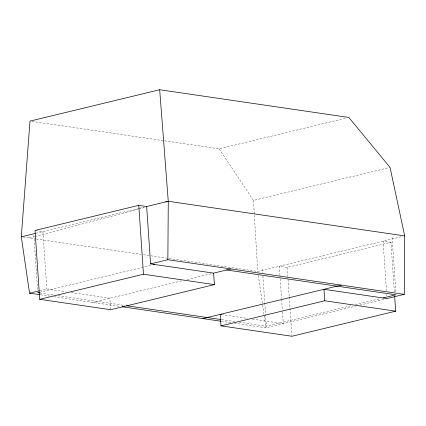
<?xml version="1.0" encoding="UTF-8"?>
<svg xmlns="http://www.w3.org/2000/svg" width="426" height="426" viewBox="0 0 426 426"><rect width="100%" height="100%" fill="white"/><g stroke="black" fill="none" stroke-linecap="round" stroke-linejoin="round"><path stroke-width="0.32" stroke-dasharray="2.13 1.6" d="M29.181 237.985L34.309 236.632M34.948 236.462L138.146 209.225M138.785 209.054L145.836 207.196M164.633 140.83L219.145 148.818L346.242 118.071M35.922 233.294L138.924 208.373M139.568 208.218L144.079 207.127M219.145 148.818L253.481 200.417L389.396 167.535M39.783 290.697L46.828 288.993L65.87 291.783M39.65 292.263L151.289 265.254M92.586 302.412L182.69 280.617M187.2 279.525L211.04 273.758M169.069 258.481L257.73 271.469L402.794 236.371M279.973 275.473L279.344 266.239L287.225 267.395L390.967 242.298L394.354 291.964M239.423 322.248L266.346 326.194L351.482 305.596M355.353 304.659L380.482 298.578M234.438 323.196L265.962 327.812L355.422 306.172M359.938 305.08L384.422 299.158M31.971 121.394L163.978 140.734M390.967 242.298L383.086 241.143L386.462 290.617M35.688 230.541L42.914 231.6L46.828 288.993M23.27 237.117L35.747 238.949M36.407 239.045L140.83 254.343M143.455 254.727L168.414 258.38M71.126 292.555L109.876 298.232L110.611 309.074M221.52 314.585L247.794 318.435M252.389 319.111L283.258 323.632L282.358 310.437M39.767 292.997L53.559 295.016M58.16 295.692L125.148 305.506M221.69 319.649L235.482 321.667M40.699 294.813L49.24 296.065M53.836 296.736L120.164 306.454M221.307 321.273L231.158 322.716M258.305 275.398L265.962 327.812M392.112 237.426L395.845 292.183M386.728 294.574L386.819 295.894M287.225 267.395L287.854 276.666M288.035 279.312L289.211 296.533M289.254 297.194L291.874 335.603M280.196 278.774L281.549 298.562M281.591 299.222L282.31 309.777M262.432 268.801L262.704 272.757M262.927 276.053L264.727 302.444M264.775 303.104L266.346 326.194M33.888 235.317L37.621 290.069M253.481 200.417L257.73 271.469"/><path stroke-width="0.64" d="M150.57 263.896L213.618 273.135L214.4 284.611L110.659 309.707L39.73 299.318L35.033 230.445L138.775 205.348L146.656 206.504L150.57 263.896L167.86 259.711L168.27 201.274L159.681 89.737L30.001 121.106L21.3 236.829L29.538 293.179L40.044 294.717M394.668 296.597L395.663 311.166L324.734 300.777L323.952 289.297L387 298.535L404.29 294.35L404.7 235.913L390.04 167.375L348.825 117.448L159.681 89.737M165.709 201.951L168.27 201.274L404.7 235.913M21.3 236.829L35.283 233.448M146.656 206.504L168.27 201.274M29.538 293.179L39.139 290.851M39.65 292.263L37.797 292.71L39.112 292.902M153.222 264.786L154.51 264.471M39.73 299.318L143.471 274.222L214.4 284.611M213.618 273.135L230.908 268.95M202.914 318.579L341.242 285.116M221.52 314.585L220.21 314.393L220.987 325.874L324.734 300.777M383.059 297.955L396.026 294.819L226.584 269.993M395.663 311.166L291.916 336.263L220.987 325.874M167.86 259.711L404.29 294.35M126.458 305.698L221.03 319.553M122.134 306.741L220.647 321.177M138.775 205.348L143.471 274.222"/></g></svg>
